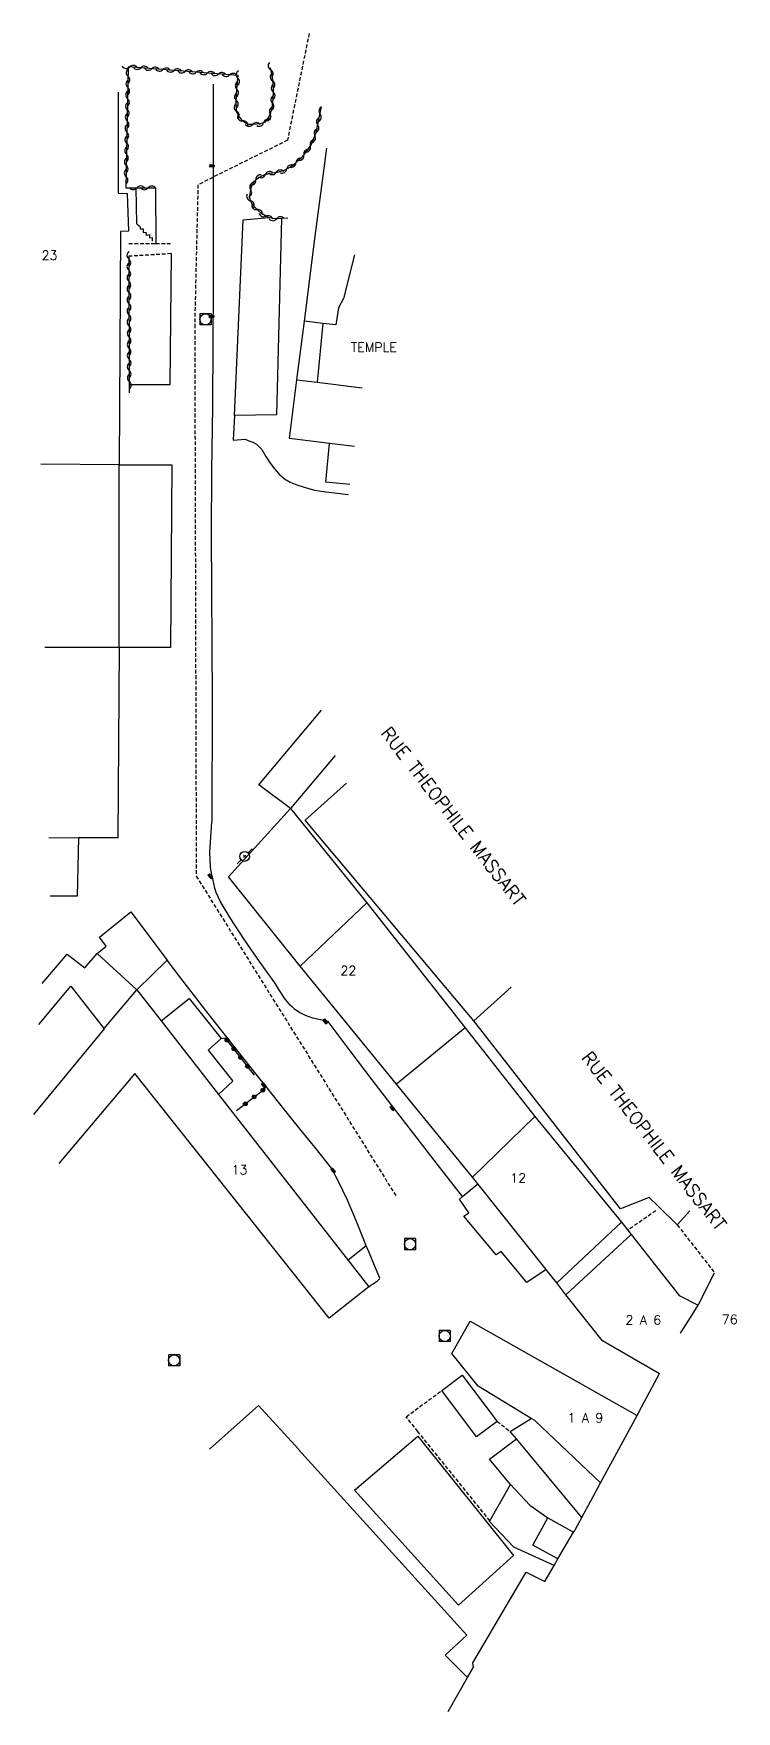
# Model space of a CAD drawing. Header units: millimetres. Extents: x 139000 to 140000, y 129196 to 129988.
# Drawn here: x 139391.7 to 139486.4, y 129404.3 to 129630.3 of the extents above; entities that cross this region are included whole.
import ezdxf
from ezdxf.enums import TextEntityAlignment as Align

# ---------------------------------------------------------------- set-up
doc = ezdxf.new("R2010")
doc.units = ezdxf.units.MM
doc.linetypes.add('DASHED', pattern=[0.75, 0.5, -0.25])
doc.layers.get('0').update_dxf_attribs({"linetype": 'CONTINUOUS'})
for name, color, linetype in [('W0001', 6, 'DASHED'), ('W0004', 5, 'CONTINUOUS'), ('W0006', 2, 'CONTINUOUS'), ('W0017', 7, 'CONTINUOUS'), ('W0101', 7, 'CONTINUOUS'), ('W0104', 1, 'CONTINUOUS'), ('W0105', 7, 'CONTINUOUS'), ('W0112', 1, 'DASHED'), ('W0310', 3, 'CONTINUOUS'), ('W0323', 7, 'CONTINUOUS'), ('W0401', 7, 'CONTINUOUS'), ('W0420', 7, 'CONTINUOUS'), ('W0473', 7, 'CONTINUOUS'), ('W0984', 7, 'CONTINUOUS'), ('W0989', 7, 'CONTINUOUS'), ('W0991', 7, 'CONTINUOUS'), ('W1102', 7, 'CONTINUOUS')]:
    doc.layers.add(name, color=color, linetype=linetype)
doc.styles.get("Standard").update_dxf_attribs({"font": 'romans.shx', "width": 0.85})

# ---------------------------------------------------------------- blocks, each defined once
blk = doc.blocks.new('T401')
for p, q in [((-0.3, 0.3), (0, 0.3)), ((-0.3, -0.25), (-0.3, 0.3)), ((-0.3, 0.15), (0, 0.15)), ((-0.3, 0), (0, 0)), ((0, 0.3), (0, -0.25)), ((-0.3, -0.15), (0, -0.15)), ((-0.3, -0.25), (-0.3, -0.3)), ((-0.3, -0.3), (0, -0.3)), ((0, -0.3), (0, -0.25))]:
    blk.add_line(p, q)
blk = doc.blocks.new('T420')
for p, q in [((0.75, 0.75), (-0.75, 0.75)), ((-0.75, 0.75), (-0.75, -0.75)), ((0.75, 0.75), (0.75, -0.75)), ((0.75, -0.75), (-0.75, -0.75))]:
    blk.add_line(p, q)
blk.add_ellipse((0, 0), major_axis=(-0.53, 0.53), ratio=1, start_param=3.926991, end_param=10.210176)
blk = doc.blocks.new('T473')
for p, q in [((-0.166667, 0.166667), (0.166667, -0.166667)), ((-0.166667, -0.166667), (0.166667, 0.166667)), ((0.500001, 0.500001), (1.000002, 1.000002)), ((-1.000002, -1.000002), (-0.500001, -0.500001))]:
    blk.add_line(p, q)
blk.add_ellipse((0, 0), major_axis=(0.471405, 0.471405), ratio=1, start_param=5.4977871438, end_param=11.780972451)
blk = doc.blocks.new('t310o')
at = {"color": 0, "linetype": 'Continuous'}
for centre, start, end in [((-0.5, 0.38), 216.8699, 323.1304), ((0.5, -0.37), 36.8699, 143.1303)]:
    blk.add_arc(centre, 0.625, start, end, dxfattribs=at)
blk = doc.blocks.new('t323o')
at = {"color": 0, "linetype": 'Continuous'}
for radius in [0.25, 0.15]:
    blk.add_circle((0, 0), radius, dxfattribs=at)

msp = doc.modelspace()

# ---------------------------------------------------------------- linework, layer by layer
at = {"layer": 'W0001'}
msp.add_lwpolyline([(139428.87, 129630.31), (139425.94, 129615.93), (139413.88, 129609.94), (139413.44, 129591.11), (139413.65, 129516.81), (139440.65, 129473.61)], dxfattribs=at)
at = {"layer": 'W0004'}
msp.add_lwpolyline([(139415.94, 129623.51), (139415.94, 129619.42), (139415.93, 129615.34), (139415.93, 129611.26), (139415.92, 129603.77), (139415.92, 129596.27), (139415.9, 129588.77), (139415.83, 129580.12), (139415.72, 129571.47), (139415.67, 129562.82), (139415.7, 129555.4), (139415.77, 129547.98), (139415.81, 129540.55), (139415.8, 129535.07), (139415.76, 129529.59), (139415.73, 129524.11)], dxfattribs=at)
at = {"layer": 'W0006'}
for points in [[(139418.82, 129578.87), (139419.96, 129605.23), (139423.43, 129605.54)], [(139410.26, 129600.66), (139410.08, 129583.01), (139404.62, 129582.97)], [(139436.57, 129467.03), (139434.12, 129465.09)]]:
    msp.add_lwpolyline(points, dxfattribs=at)
at = {"layer": 'W0017'}
for points in [[(139425.16, 129605.4), (139424.46, 129578.96), (139418.82, 129578.87), (139418.63, 129575.54), (139420.24, 129575.65), (139420.76, 129575.45), (139421.29, 129575.25), (139421.77, 129575), (139422.48, 129574.26), (139423.03, 129573.33), (139423.61, 129572.43), (139424.21, 129571.68), (139424.84, 129570.96), (139425.54, 129570.35), (139426.33, 129569.89), (139427.19, 129569.53), (139428.06, 129569.23), (139429.57, 129568.82), (139431.12, 129568.56), (139432.68, 129568.38), (139433.71, 129568.27), (139434.18, 129568.23)], [(139431.43, 129497.22), (139430.4, 129497.45), (139429.36, 129497.69), (139428.37, 129498.03), (139428, 129498.2), (139427.63, 129498.39), (139427.28, 129498.6), (139426.95, 129498.86), (139426.62, 129499.15), (139426.32, 129499.45), (139425.55, 129500.38), (139424.89, 129501.4), (139424.23, 129502.43), (139422.17, 129505.31), (139420.14, 129508.21), (139418.24, 129511.2), (139417.55, 129512.31), (139416.88, 129513.43), (139416.34, 129514.62), (139416.16, 129515.21), (139416, 129515.82), (139415.87, 129516.43), (139415.76, 129516.96), (139415.67, 129517.5), (139415.59, 129518.04), (139415.5, 129520.05), (139415.62, 129522.08), (139415.73, 129524.11)], [(139438.4, 129462.64), (139437.68, 129464.37), (139436.96, 129466.1), (139436.57, 129467.03), (139436.24, 129467.83), (139435.14, 129470.5), (139434.02, 129473.16), (139432.79, 129475.77), (139432.48, 129476.34), (139432.18, 129476.91), (139431.87, 129477.48), (139429.84, 129480.01), (139427.81, 129482.54), (139425.78, 129485.07), (139423.01, 129488.53), (139422.27, 129489.46), (139418.76, 129493.87), (139415.28, 129498.29), (139413.42, 129500.68), (139411.57, 129503.07), (139409.73, 129505.47)], [(139449.54, 129473.64), (139446.48, 129477.58), (139443.42, 129481.51), (139440.37, 129485.46), (139437.38, 129489.37), (139434.41, 129493.29), (139431.43, 129497.22)], [(139436.91, 129461.51), (139437.2, 129461.7), (139437.48, 129461.89), (139437.76, 129462.08), (139437.92, 129462.2), (139438.08, 129462.31), (139438.23, 129462.44), (139438.29, 129462.51), (139438.34, 129462.57), (139438.4, 129462.64)]]:
    msp.add_lwpolyline(points, dxfattribs=at)
at = {"layer": 'W0101'}
for points in [[(139403.11, 129622.4), (139403.15, 129608.79), (139404.33, 129608.77), (139404.53, 129603.69), (139403.44, 129603.65), (139403.25, 129572.23), (139392.71, 129572.29)], [(139436.62, 129513.2), (139427.66, 129504.69)], [(139436.62, 129513.2), (139449.89, 129496.36)], [(139440.63, 129488.81), (139427.66, 129504.69)], [(139392.42, 129496.84), (139396.77, 129501.99), (139401.26, 129496.25)], [(139405.66, 129501.49), (139408.93, 129497.3), (139416.66, 129487.41), (139436.91, 129461.51), (139431.55, 129457.25), (139405.37, 129490.22), (139395.14, 129478.09)], [(139401.26, 129496.25), (139401.26, 129496.28), (139405.66, 129501.49)], [(139449.89, 129496.36), (139440.63, 129488.81)], [(139462.24, 129462.03), (139460.91, 129463.7), (139460.81, 129463.83), (139451.6, 129475.37), (139450.89, 129476.26), (139459.29, 129484.43), (139470.95, 129470.21)], [(139462.24, 129462.03), (139470.95, 129470.21)], [(139463.47, 129460.43), (139472.24, 129468.53)], [(139472.24, 129468.53), (139478.74, 129460.33), (139481.31, 129459.04), (139481.31, 129459.04)], [(139481.31, 129459.04), (139483.51, 129463.38), (139483.51, 129463.38), (139483.51, 129463.38)], [(139473.66, 129445.3), (139476.1, 129449.81), (139476.06, 129449.78), (139468.4, 129454.21), (139463.47, 129460.43)], [(139468.15, 129435.1), (139459.29, 129443.48), (139458.8, 129443.77), (139451.62, 129448.09), (139448.1, 129452.51), (139450.57, 129456.87), (139473.05, 129444.17)], [(139415.42, 129439.64), (139422.05, 129445.5), (139427.41, 129439.6), (139427.42, 129439.56), (139450.13, 129414.56), (139447.19, 129411.88)], [(139466.84, 129432.68), (139468.15, 129435.1), (139468.73, 129436.17)], [(139464.77, 129428.84), (139465.63, 129430.43), (139466.84, 129432.68)], [(139460.64, 129421.81), (139460.64, 129421.81), (139461.89, 129423.96), (139462.4, 129424.86), (139464.48, 129428.45), (139464.56, 129428.59), (139464.62, 129428.56), (139464.77, 129428.84)], [(139451, 129410.24), (139450.92, 129410.85), (139450.92, 129410.84), (139458.1, 129423.06), (139460.64, 129421.81)], [(139447.19, 129411.88), (139450.2, 129408.85)], [(139450.2, 129408.85), (139451, 129410.24)]]:
    msp.add_lwpolyline(points, dxfattribs=at)
at = {"layer": 'W0104'}
for points in [[(139434.98, 129600.51), (139433.51, 129594.6), (139432.81, 129593.37), (139432.44, 129591.05), (139430.69, 129591.27), (139428.23, 129591.58), (139429.69, 129603.02), (139431.25, 129614.86), (139431.25, 129614.86), (139431.25, 129614.86)], [(139427.22, 129583.67), (139428.23, 129591.58)], [(139430.69, 129591.27), (139429.93, 129583.33)], [(139434.99, 129574.68), (139431.61, 129575.1), (139426.23, 129575.77), (139427.22, 129583.67)], [(139427.22, 129583.67), (139429.93, 129583.33), (139435.99, 129582.57)], [(139434.35, 129569.58), (139431.12, 129569.88), (139431.61, 129575.1)], [(139403.25, 129572.23), (139410.36, 129572.23), (139410.2, 129547.6), (139403.28, 129547.6)], [(139403.28, 129547.6), (139403.25, 129572.23)], [(139403.28, 129547.6), (139393.25, 129547.6)], [(139403.28, 129547.6), (139403.07, 129521.96), (139397.79, 129521.95), (139393.8, 129521.94)], [(139432.36, 129533.04), (139426.37, 129525.93), (139422.1, 129529.11), (139430.52, 129539.15)], [(139451.05, 129497.34), (139428.32, 129524.35), (139433.9, 129529.34)], [(139427.66, 129504.69), (139417.98, 129516.7), (139426.37, 129525.93), (139436.62, 129513.2)], [(139397.79, 129521.95), (139397.61, 129514.1), (139393.96, 129514.09)], [(139400.28, 129506.4), (139401.51, 129507.39), (139400.62, 129508.57), (139404.85, 129512.01), (139409.73, 129505.47), (139405.66, 129501.49)], [(139392.91, 129502.37), (139396.25, 129506.29), (139398.63, 129504.46), (139400.28, 129506.4), (139405.66, 129501.49)], [(139408.93, 129497.3), (139412.71, 129500.32), (139416.99, 129494.96), (139415.24, 129493.36), (139418.59, 129489.17), (139416.66, 129487.41)], [(139478.48, 129469.82), (139475.89, 129472.35), (139474.67, 129473.54), (139470.82, 129472.01), (139451.05, 129497.34), (139456.07, 129501.86)], [(139449.89, 129496.36), (139459.29, 129484.43)], [(139450.89, 129476.26), (139440.63, 129488.81)], [(139460.81, 129463.83), (139458.21, 129462.07), (139454.72, 129466.24), (139454.07, 129465.79), (139449.71, 129471), (139450.38, 129471.46), (139449.13, 129473.3), (139449.54, 129473.64), (139451.6, 129475.37)], [(139480.15, 129471.74), (139478.48, 129469.82)], [(139470.95, 129470.21), (139471.8, 129469.1), (139472.24, 129468.53)], [(139463.47, 129460.43), (139462.24, 129462.03)], [(139465.63, 129430.43), (139456.8, 129441.01), (139455.97, 129442.01), (139458.8, 129443.77)], [(139456.02, 129434.85), (139453.17, 129438.28), (139456.8, 129441.01)], [(139461.89, 129423.96), (139456.43, 129426.44), (139453.16, 129429.86), (139453.23, 129429.98), (139456.02, 129434.85), (139458.6, 129432.08), (139461.01, 129430.35)], [(139462.4, 129424.86), (139459.02, 129426.71), (139461.01, 129430.35), (139464.48, 129428.45)]]:
    msp.add_lwpolyline(points, dxfattribs=at)
for points in [[(139451.44, 129441.29), (139446.73, 129447.52), (139449.49, 129449.6), (139454.19, 129443.37)], [(139448.98, 129418.59), (139434.97, 129434.1), (139443.5, 129441.37), (139456.42, 129425.31)]]:
    msp.add_lwpolyline(points, close=True, dxfattribs=at)
at = {"layer": 'W0105'}
for points in [[(139405.63, 129604.69), (139405.56, 129609.53)], [(139408.17, 129609.51), (139408.21, 129602.04)]]:
    msp.add_lwpolyline(points, dxfattribs=at)
at = {"layer": 'W0112'}
for points in [[(139405.63, 129604.69), (139406.11, 129604.32), (139406.11, 129603.99), (139406.51, 129604.01), (139406.51, 129603.52), (139406.88, 129603.55), (139406.92, 129603.17), (139407.35, 129603.23), (139407.35, 129602.81), (139407.71, 129602.82), (139407.73, 129602.04)], [(139404.58, 129602.02), (139407.73, 129602.04), (139408.21, 129602.04), (139410.2, 129602.05)], [(139410.26, 129600.66), (139404.56, 129600.3)], [(139475.58, 129471.74), (139471.8, 129469.1)], [(139478.48, 129469.82), (139483.51, 129463.38)], [(139443.51, 129441.99), (139441.95, 129443.98), (139446.73, 129447.52)], [(139454.19, 129443.37), (139455.97, 129442.01)], [(139453.23, 129429.98), (139443.51, 129441.99)]]:
    msp.add_lwpolyline(points, dxfattribs=at)
at = {"layer": 'W0310'}
for points in [[(139423.62, 129625.7), (139423.77, 129624.84), (139423.91, 129623.98), (139424, 129623.12), (139424.01, 129622.31), (139423.97, 129621.5), (139423.87, 129620.69), (139423.82, 129620.34), (139423.75, 129619.99), (139423.66, 129619.65), (139423.47, 129619.17), (139423.23, 129618.72), (139422.9, 129618.38), (139422.56, 129618.23), (139422.17, 129618.16), (139421.77, 129618.11), (139421.29, 129618.07), (139420.8, 129618.07), (139420.36, 129618.19), (139420.11, 129618.36), (139419.89, 129618.57), (139419.69, 129618.81), (139419.46, 129619.11), (139419.27, 129619.43), (139419.13, 129619.77), (139419.07, 129620.11), (139419.06, 129620.47), (139419.05, 129620.83), (139419.08, 129622.1), (139419.18, 129623.37), (139419.28, 129624.64), (139404.47, 129625.83), (139404.16, 129609.54)], [(139425.99, 129605.43), (139425.16, 129605.4), (139424.32, 129605.36), (139423.53, 129605.49), (139423.43, 129605.54), (139422.98, 129605.74), (139422.45, 129606.08), (139421.98, 129606.48), (139421.57, 129606.88), (139421.2, 129607.32), (139420.95, 129607.8), (139420.88, 129608.26), (139420.9, 129608.76), (139420.99, 129609.24), (139421.11, 129609.66), (139421.28, 129610.06), (139421.51, 129610.42), (139421.82, 129610.72), (139422.19, 129610.97), (139422.58, 129611.19), (139423.55, 129611.49), (139424.58, 129611.63), (139425.56, 129611.89), (139426.35, 129612.35), (139427.09, 129612.91), (139427.76, 129613.54), (139428.28, 129614.12), (139428.75, 129614.75), (139429.17, 129615.4), (139429.81, 129617), (139430.18, 129618.73), (139430.55, 129620.46)], [(139404.16, 129609.54), (139405.56, 129609.53), (139408.17, 129609.51)], [(139404.56, 129600.3), (139404.62, 129582.97), (139404.63, 129581.93)]]:
    msp.add_lwpolyline(points, dxfattribs=at)
at = {"layer": 'W0323'}
for points in [[(139421.48, 129490), (139417.6, 129494.99), (139417, 129494.91)], [(139419.08, 129485.23), (139422.93, 129488.22), (139422.43, 129488.89)]]:
    msp.add_lwpolyline(points, dxfattribs=at)
at = {"layer": 'W1102'}
for points in [[(139401.26, 129496.25), (139391.73, 129484.69)], [(139478.93, 129455.26), (139480.25, 129457.36), (139481.31, 129459.04)], [(139468.73, 129436.17), (139473.05, 129444.17), (139473.66, 129445.3)], [(139447.61, 129404.29), (139450.2, 129408.85)]]:
    msp.add_lwpolyline(points, dxfattribs=at)

# ---------------------------------------------------------------- block references
at = {"layer": 'W0310'}
for p, rotation in [((139423.67, 129625.42), 279.6032043017651), ((139404.68, 129625.82), 175.4137777673278), ((139404.45, 129624.54), 268.8888290953732), ((139406.17, 129625.7), 175.4137777673278), ((139407.67, 129625.58), 175.4137777673278), ((139409.16, 129625.46), 175.4137777673278), ((139410.66, 129625.34), 175.4137777673278), ((139412.15, 129625.22), 175.4137777673278), ((139413.65, 129625.1), 175.4137777673278), ((139415.14, 129624.98), 175.4137777673278), ((139416.64, 129624.86), 175.4137777673278), ((139418.14, 129624.74), 175.4137777673278), ((139419.26, 129624.3), 85.28109441488094), ((139423.92, 129623.94), 275.7171970777159), ((139404.39, 129621.54), 268.8888290953732), ((139404.42, 129623.04), 268.8888290953732), ((139419.13, 129622.8), 85.32949180938884), ((139419.06, 129621.31), 89.09919719042394), ((139423.9, 129620.95), 263.1376057072784), ((139424.01, 129622.44), 270.7064472985386), ((139404.36, 129620.04), 268.8888290953732), ((139419.12, 129619.81), 99.95062668745366), ((139423.59, 129619.48), 248.8252054802443), ((139430.34, 129619.46), 77.94600832291803), ((139404.3, 129617.04), 268.8888290953732), ((139404.33, 129618.54), 268.8888290953732), ((139419.91, 129618.55), 135.6525433079008), ((139421.26, 129618.07), 179.7666172609401), ((139422.73, 129618.31), 203.4616918545684), ((139429.63, 129616.55), 68.06237863002106), ((139430.02, 129617.99), 77.98447449206111), ((139404.27, 129615.54), 268.8888290953732), ((139429.03, 129615.18), 57.51748890551859), ((139404.22, 129612.54), 268.8888290953732), ((139404.25, 129614.04), 268.8888290953732), ((139427.09, 129612.91), 37.25252210919599), ((139428.15, 129613.97), 48.22598520389892), ((139404.19, 129611.04), 268.8888290953732), ((139421.68, 129610.58), 43.78112476428829), ((139422.97, 129611.31), 17.44873390853337), ((139424.43, 129611.61), 7.457338994893493), ((139425.85, 129612.06), 30.0256260307828), ((139405.66, 129609.53), 359.5609604745509), ((139407.16, 129609.52), 359.5609604745509), ((139420.96, 129607.79), 116.801809246451), ((139421, 129609.27), 74.07275290342155), ((139421.85, 129606.6), 136.0622227774761), ((139423.05, 129605.71), 155.4691896334146), ((139424.49, 129605.37), 182.3916318024682), ((139404.56, 129599.93), 270.2114957454591), ((139404.56, 129598.43), 270.2114957454591), ((139404.57, 129596.93), 270.2114957454591), ((139404.58, 129595.43), 270.2114957454591), ((139404.58, 129593.93), 270.2114957454591), ((139404.59, 129592.43), 270.2114957454591), ((139404.59, 129590.93), 270.2114957454591), ((139404.6, 129589.43), 270.2114957454591), ((139404.6, 129587.93), 270.2114957454591), ((139404.61, 129586.43), 270.2114957454591), ((139404.61, 129584.93), 270.2114957454591), ((139404.62, 129583.43), 270.2114957454591)]:
    msp.add_blockref('t310o', p, dxfattribs=dict(at, rotation=rotation))
at = {"layer": 'W0323'}
for p, rotation in [((139417.79, 129494.74), 127.9194988015527), ((139418.71, 129493.55), 127.9194988015527), ((139419.64, 129492.37), 127.9194988015527), ((139420.56, 129491.19), 127.9194988015527), ((139420.27, 129486.15), 37.80380624337759), ((139421.45, 129487.07), 37.80380624337759), ((139422.64, 129487.99), 37.80380624337759)]:
    msp.add_blockref('t323o', p, dxfattribs=dict(at, rotation=rotation))
at = {"layer": 'W0401'}
for p, rotation in [((139415.74, 129612.33), 264.6669857915759), ((139415.68, 129592.05), 264.9248732440681), ((139415.64, 129516.9), 39.7728645379886), ((139431.13, 129497.34), 40.48560843825775), ((139422.88, 129488.72), 40.48560843825775), ((139440.17, 129485.65), 40.66100769614368), ((139432.23, 129477.26), 40.66100769614368)]:
    msp.add_blockref('T401', p, dxfattribs=dict(at, rotation=rotation))
at = {"layer": 'W0420', "rotation": 359.9999899820874}
for p in [(139414.9, 129591.8), (139442.45, 129467.23), (139447.14, 129454.86)]:
    msp.add_blockref('T420', p, dxfattribs=at)
at = {"layer": 'W0420'}
msp.add_blockref('T420', (139410.67, 129451.58), dxfattribs=at)
at = {"layer": 'W0473'}
msp.add_blockref('T473', (139420.17, 129519.47), dxfattribs=at)

# ---------------------------------------------------------------- texts
at = {"layer": 'W0984'}
msp.add_text('TEMPLE', height=1.25, dxfattribs=at).set_placement((139437.59, 129588.05), align=Align.MIDDLE_CENTER)
at = {"layer": 'W0989'}
for p in [(139448.28, 129524.84), (139475.35, 129481.14)]:
    msp.add_text('RUE THEOPHILE MASSART', height=1.75, rotation=308.0727, dxfattribs=at).set_placement(p, align=Align.MIDDLE_CENTER)
at = {"layer": 'W0991'}
for s, p in [('23', (139393.88, 129600.44)), ('22', (139434.15, 129504.09)), ('13', (139419.49, 129477.26)), ('12', (139457.03, 129476.15)), ('2 A 6', (139473.9, 129457.02)), ('76', (139485.54, 129457.1)), ('1 A 9', (139466.09, 129443.84))]:
    msp.add_text(s, height=1.25, dxfattribs=at).set_placement(p, align=Align.MIDDLE_CENTER)

doc.saveas('drawing.dxf')
